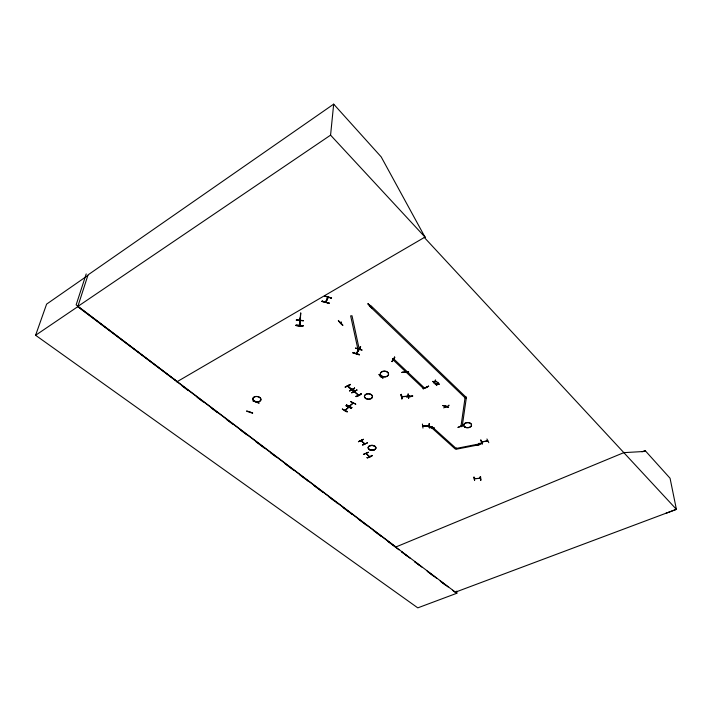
<?xml version="1.0" encoding="UTF-8"?>
<svg xmlns="http://www.w3.org/2000/svg" width="712" height="712" viewBox="0 0 712 712"><rect width="100%" height="100%" fill="white"/><g stroke="black" fill="none" stroke-linecap="round" stroke-linejoin="round"><path stroke-width="1.07" d="M412.657 395.854C413.102 396.29 405.831 398.239 406.178 396.308M408.599 372.109L401.906 372.332L408.599 371.824M408.252 393.985L408.661 398.142M409.302 396.362L409.231 395.534M409.186 395.899L409.542 396.281L409.453 395.525M405.44 372.429L405.244 372.527M401.417 394.252L401.844 398.907L401.078 394.51L402.209 398.613M402.369 396.54L402.52 396.246M340.514 322.705L341.146 322.038M394.519 356.943L394.857 357.317L392.205 361.651L391.867 361.287M392.454 358.91L393.14 359.462M392.561 359.311L392.543 358.759M424.637 387.746L423.604 388.663L392.632 359.418M424.637 388.147L393.674 358.875M353.125 390.585L353.695 390.025M382.878 377.983L378.873 374.476L382.923 378.188M380.831 376.541L380.35 376.425M380.333 376.764L380.208 376.301M367.063 457.487C367 458.626 372.705 456.125 371.976 455.36M363.44 454.478L368.371 452.156M368.22 303.864L372.323 308.065M369.706 306.578L369.893 305.679M367.508 442.9L362.47 444.813M369.43 306.142L370.062 305.653M369.581 306.285L370.133 306.311M363.298 439.349L358.421 441.689L363.476 439.277M370.213 305.804L370.169 306.347M363.449 454.3L368.389 452.423M372.358 308.269L367.962 303.793M361.055 393.629C361.847 394.421 355.947 397.438 355.973 396.228M361.972 349.957L355.6 348.017M356.739 390.105L351.639 392.748L356.961 390.051M359.48 354.38L359.329 354.896L352.992 352.921M360.138 348.889L359.943 349.396M358.412 395.24L357.976 394.51M360.637 346.86L357.762 351.185L360.601 346.602M358.332 395.204L354.3 391.707L354.968 391.653M351.141 388.645L355.217 392.508L351.105 388.681M359.213 348.613L357.896 348.711M358.118 351.292L360.317 346.726M356.409 353.722L358.892 349.325L358.394 349.387M350.518 401.532L355.697 404.051M356.935 390.051L351.835 392.855M353.837 390.149L353.375 390.737M356.481 352.832L356.463 353.668M354.558 387.96C355.386 388.805 349.441 391.644 349.476 390.594M348.426 385.966C345.925 385.726 353.197 391.511 351.47 388.859M346.103 405.582L351.319 408.261M351.915 407.406C352.146 408.092 345.534 406.258 346.7 404.719M350.402 384.613L345.08 387.07L350.393 384.347M353.179 403.037L349.423 406.338L349.823 405.671M353.134 352.458L352.983 352.974M380.466 376.728L380.778 376.337M345.302 409.774L344.857 410.415L348.604 407.148M342.321 409.169C351.755 412.88 346.263 412.907 342.365 408.919M303.107 325.758C299.227 327.823 288.894 323.346 303.107 325.802M296.334 320.195L303.49 320.614L296.361 319.893M299.752 324.636L299.663 325.687L300.081 320.071M340.674 322.848L341.306 322.18M338.396 320.436C340.354 324.476 347.643 329.149 338.342 320.658M295.996 325.366L303.089 325.98L295.996 325.331M331.454 298.195L324.663 295.88M329.175 302.876C322.794 302.564 316.11 299.173 329.033 303.383M328.027 297.687L327.849 296.753M327.965 296.673L325.633 302.102M328.205 296.744L325.989 302.093M326.158 301.692L325.918 301.221M424.379 237.541L425.055 237.149L330.573 135.147L333.679 104.139L88.039 274.894L77.759 306.703L35.6 335.272L417.793 607.861L456.846 593.256L456.793 591.111M299.743 320.596L300.099 320.151L299.77 320.551M300.615 313.022L300.01 321.059M300.295 317.588L299.414 325.66L299.823 320.106M299.983 321.13L300.865 313.049M299.69 325.615L300.544 317.614M405.101 372.456L405.422 372.394M253.045 400.829L259.043 402.903M252.689 412.924L246.752 410.895M466.369 397.518L462.23 426.212L461.002 426.168L465.105 397.465M249.77 411.607L249.583 412.141M434.133 428.25C422.038 423.435 432.05 429.585 434.258 427.832M428.384 426.622L428.526 426.15M322.34 301.132L329.122 303.178M322.367 300.918L322.233 301.407M252.6 413.254L246.655 411.233M358.848 349.405L358.376 349.726M348.8 407.3L345.178 410.521M349.192 406.258L352.849 403.33M352.04 389.464L347.981 385.895L348.373 386.198M351.692 407.843L346.477 405.173M358.011 394.938L358.599 395.107L354.567 391.627M86.214 273.915L76.139 304.887L177.252 381.605M456.472 448.364L455.502 449.21L431.525 427.645L431.588 426.479M35.6 335.272L46.609 304.122L87.852 275.464M445.214 406.961L445.525 406.623M481.632 441.974L487.729 440.942M369.421 456.73L366.102 453.508M369.59 456.65L366.075 453.491M355.172 392.481L351.096 388.859M482.433 443.941L480.858 439.874M460.726 426.47L461.082 426.808M326.123 301.452L327.903 297.732L326.176 301.559M428.49 426.435L434.115 428.304M324.627 296.156L331.587 297.919M479.123 443.576L479.719 443.798L479.123 443.211M474.601 480.538L473.952 476.933L474.575 480.556M363.458 439.473L358.439 441.671M422.973 428.099L422.412 424.014M401.844 398.898L401.078 394.51M356.214 353.606L358.625 349.281M358.029 351.238L360.583 346.797M359.48 349.031L360.121 349.227L359.373 349.218M432.584 381.401L434.64 381.561L435.415 379.959M433.875 382.629L434.169 383.172L434.934 381.605M401.791 396.628L408.27 396.148M435.085 383.768L437.132 383.928L437.916 382.335M436.367 384.987L436.67 385.53L437.426 383.973M434.934 381.872L437.026 381.757L435.077 381.561L435.708 380.244M392.535 359.097L393.042 359.453M433.875 382.896L434.498 381.596M391.858 361.554L394.555 357.157M437.435 384.24L439.518 384.124L437.568 383.928L438.209 382.611M350.375 384.524L345.284 387.177M436.376 385.254L436.999 383.964M253.08 400.963L259.008 403.17M324.654 296.067L331.481 298.106M426.283 387.764L426.123 387.648M481.695 441.965L487.676 440.808M446.353 406.57L445.935 405.849M422.883 426.016L429.113 425.82M429.194 425.99L422.919 426.185M346.085 405.849L351.505 408.341L346.139 405.769M422.955 426.016L423.587 425.66M429.122 425.99L428.624 425.803M330.573 135.147L77.848 306.436L395.934 546.949M333.679 104.139L381.187 156.889L424.993 237.087L424.325 237.479L676.4 509.338L665.676 513.414M176.754 381.89L424.993 237.087M480.787 440.114L482.104 444.003M392.615 359.827L393.665 359.275M356 396.486L361.073 393.852M361.269 394.083L356.187 396.682M380.386 376.737L380.626 376.354M428.642 386.34L423.07 388.77L428.615 386.064M466.173 397.358L370.525 305.35L369.43 305.964L465.123 397.866L466.155 396.958M362.675 445.24L367.348 442.748M446.077 406.223L445.748 405.938M448.916 405.083L449.121 405.546L443.656 407.887M431.525 427.645L432.522 426.773M457.967 427.414L463.405 425.189L458.127 427.333M482.193 442.428C483.137 443.38 477.013 446.032 477.004 444.751M367.054 457.754L372.002 455.609M367.25 457.896L372.171 455.787M395.463 547.154L624.433 452.387M641.993 451.8L645.081 450.527L670.063 478.25L676.4 509.338L455.155 592.259L452.529 590.275M392.606 359.115L393.229 359.311M456.33 448.418L478.936 443.977L479.247 444.715L456.659 449.147L456.321 448.026M486.928 438.957L488.797 442.686M361.144 440.666L364.909 443.798M364.758 443.968L361.002 440.844M401.888 396.78L408.225 396.308M401.942 372.492L408.599 372.002M480.342 478.331L474.468 478.687L480.28 478.295M480.938 480.182L480.547 476.515M358.652 349.227L358.403 349.681M432.584 381.668L434.498 381.872M435.085 384.044L436.999 384.24M482.255 441.823L482.282 441.511M623.828 452.645L645.241 451.408L645.081 450.527M429.078 423.836L429.674 427.939L429.425 423.8M465.123 397.866L466.387 397.919M296.343 320.089L303.472 320.783M487.079 441.084L486.981 440.603M407.985 393.994L408.661 398.409M429.167 423.8L429.38 427.912M448.578 407.451L442.695 405.511L448.533 407.273M355.591 348.195L361.981 350.135M359.453 349.227L360.103 349.183M428.588 386.251L423.248 388.699M346.637 404.995L351.853 407.682M350.491 401.524L355.742 404.238M475.029 478.66L475.1 478.339M77.759 306.703L456.846 593.256M182.067 385.904L188.271 390.594M197.117 397.278L203.32 401.969M211.286 407.985L217.489 412.666M226.345 419.359L232.539 424.041M240.505 430.066L246.708 434.747M255.563 441.44L264.419 448.133M270.613 452.814L275.927 456.828M284.782 463.521L293.638 470.205M299.832 474.895L305.145 478.909M306.917 480.244L308.688 481.579M314.001 485.593L322.856 492.286M329.051 496.967L334.364 500.981M336.135 502.325L337.906 503.66M343.22 507.674L352.075 514.367M358.269 519.048L367.125 525.741M373.319 530.422L381.294 536.447M387.488 541.129L398.969 549.806M410.388 558.431L401.604 551.791L407.718 556.446M414.776 561.741L421.798 567.055M427.067 571.033L436.723 578.331M440.23 580.983L448.133 586.955M414.722 561.768L419.101 565.088M427.859 571.727L433.982 576.382M440.986 581.695L445.365 585.015M432.522 427.173L456.49 448.756M367.953 303.971L372.305 308.341M428.508 425.99L428.499 425.518M357.878 349.12L350.642 315.87L352.004 315.754L359.186 349.013M480.689 480.164L480.271 476.515L480.6 480.199M479.728 478.037L479.754 478.491M359.453 354.612L353.108 352.689L359.471 354.647M354.576 388.182L349.494 390.826L354.576 388.182M482.229 442.65L477.013 445.009L482.238 442.686M412.666 396.086L406.187 396.575L412.666 396.086M369.715 449.779A3.836 2.439 2.2 0 0 375.82 448.266A3.836 2.439 2.2 0 0 370.516 445.605A3.836 2.439 2.2 0 0 369.715 449.779A3.818 2.43 2.2 0 0 375.803 448.275A3.818 2.43 2.2 0 0 370.525 445.623A3.818 2.43 2.2 0 0 369.724 449.779M369.733 449.575A3.809 2.421 2.2 0 0 375.803 448.079A3.809 2.421 2.2 0 0 370.534 445.427A3.809 2.421 2.2 0 0 369.733 449.575M465.052 427.245A3.943 2.563 -2.3 0 0 471.504 425.651A3.943 2.563 -2.3 0 0 466.351 422.857A3.943 2.563 -2.3 0 0 465.052 427.245M465.052 427.04A3.934 2.554 -2.3 0 0 471.495 425.456A3.934 2.554 -2.3 0 0 466.351 422.661A3.934 2.554 -2.3 0 0 465.052 427.04M366.012 398.702A4.041 2.723 2.6 0 0 372.447 397.002A4.041 2.723 2.6 0 0 366.849 394.039A4.041 2.723 2.6 0 0 366.012 398.702M366.03 398.498A4.032 2.714 2.6 0 0 372.447 396.807A4.032 2.714 2.6 0 0 366.858 393.843A4.032 2.714 2.6 0 0 366.03 398.498M253.935 400.794A4.076 2.679 8 0 0 260.77 400.295A4.076 2.679 8 0 0 255.991 396.495A4.041 2.661 8 0 0 253.97 400.705A4.041 2.661 8 0 0 260.752 400.215A4.041 2.661 8 0 0 256.008 396.442A4.076 2.679 8 0 0 253.935 400.794M381.917 376.354A4.147 2.857 1.8 0 0 388.547 374.565A4.147 2.857 1.8 0 0 382.851 371.45A4.147 2.857 1.8 0 0 381.917 376.354M381.926 376.159A4.147 2.857 1.8 0 0 388.556 374.37A4.147 2.857 1.8 0 0 382.86 371.255A4.147 2.857 1.8 0 0 381.926 376.159"/></g></svg>
